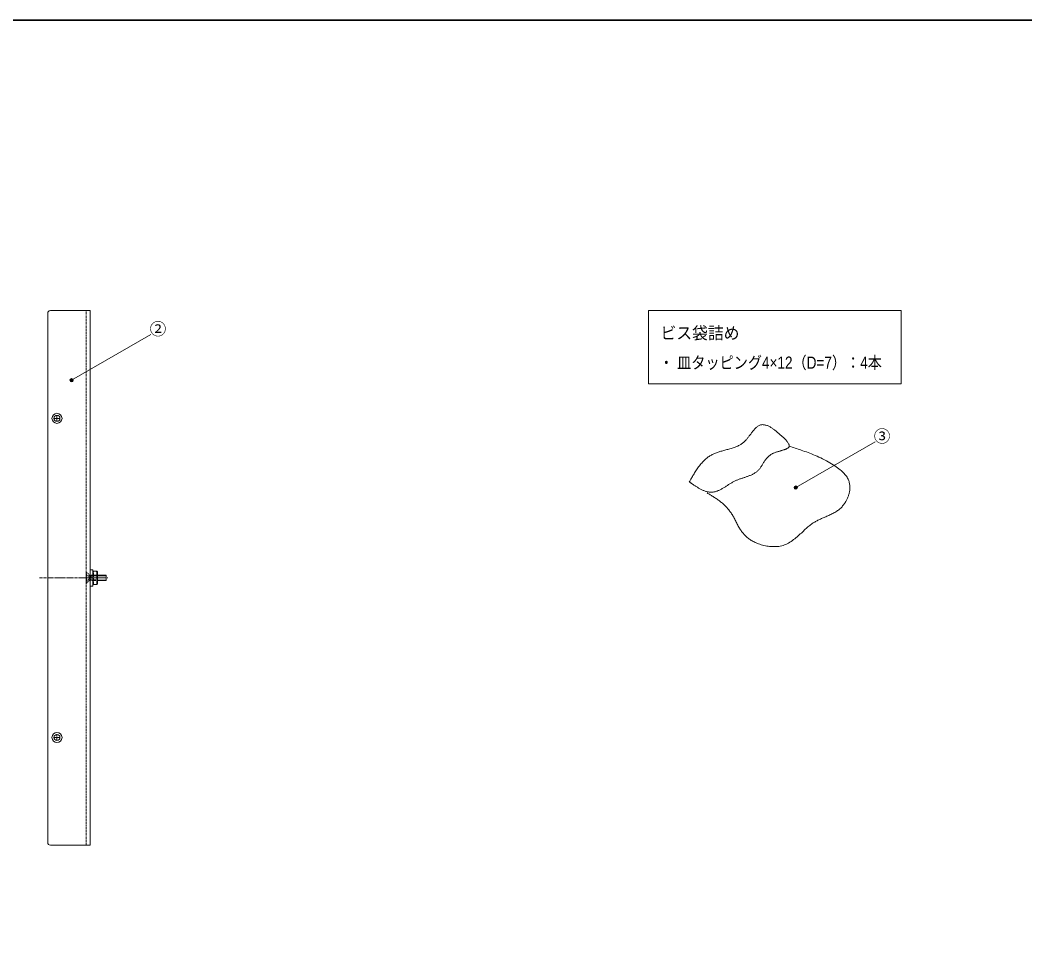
# Model space of a CAD drawing. Units: millimetres, scale not verified. Extents: x -1516 to 1516, y -761 to 761.
# Drawn here: x -801 to -45, y 0 to 692 of the extents above; entities that cross this region are included whole.
import ezdxf
from ezdxf.enums import TextEntityAlignment as Align

# ---------------------------------------------------------------- set-up
doc = ezdxf.new("R2010")
doc.units = ezdxf.units.MM
doc.header["$LTSCALE"] = 5
doc.linetypes.add('USER1', pattern=[1.11, 0.71, -0.4])
doc.linetypes.add('USER2', pattern=[2.91, 1.76, -0.4, 0.35, -0.4])
for name, color, linetype, lineweight in [('0-0_1図面枠', 7, 'Continuous', 20), ('0-1_3一般', 7, 'Continuous', 15), ('0-5_2寸法-3', 7, 'Continuous', 15)]:
    doc.layers.add(name, color=color, linetype=linetype, lineweight=lineweight)
doc.styles.add('ＭＳ Ｐゴシック', font='')
doc.styles.get('ＭＳ Ｐゴシック').set_extended_font_data('MS PGothic')

# ---------------------------------------------------------------- blocks, each defined once
blk = doc.blocks.new('グループ-2')
at = {"layer": '0-0_1図面枠', "lineweight": 35}
blk.add_lwpolyline([(-5000, 3462.5), (5000, 3462.5), (5000, -3462.5), (-5000, -3462.5)], close=True, dxfattribs=at)
blk = doc.blocks.new('図面枠')
at = {"layer": '0-0_1図面枠'}
blk.add_blockref('グループ-2', (0, 0), dxfattribs=at)
blk = doc.blocks.new('グループ-4')
at = {"layer": '0-1_3一般', "linetype": 'USER2'}
blk.add_line((-1528.75, 1365), (-1439.25, 1365), dxfattribs=at)
at = {"layer": '0-1_3一般', "linetype": 'USER1'}
for p, q in [((-1520, 1375.25), (-1510.79, 1370.7)), ((-1510.79, 1370.7), (-1507.76, 1365)), ((-1507.76, 1365), (-1510.79, 1359.3)), ((-1508.5, 1375), (-1505.02, 1374.06)), ((-1505.02, 1374.06), (-1501.5, 1375)), ((-1505.02, 1374.06), (-1501.5, 1373.1)), ((-1501.5, 1375), (-1478, 1375)), ((-1501.5, 1375), (-1501.5, 1373.1)), ((-1501.5, 1373.1), (-1478, 1373.1)), ((-1501.5, 1373.1), (-1501.5, 1356.89)), ((-1480, 1375), (-1480, 1355)), ((-1510.79, 1359.3), (-1520, 1354.75)), ((-1508.5, 1355), (-1505.02, 1355.94)), ((-1505.02, 1355.94), (-1501.5, 1356.89)), ((-1478, 1356.89), (-1501.5, 1356.89)), ((-1501.5, 1356.89), (-1501.5, 1355))]:
    blk.add_line(p, q, dxfattribs=at)
at = {"layer": '0-1_3一般'}
for p, q in [((-1478, 1375), (-1445, 1375)), ((-1478, 1373.1), (-1445, 1373.1)), ((-1445, 1375), (-1445, 1355)), ((-1445, 1356.89), (-1478, 1356.89)), ((-1445, 1355), (-1478, 1355))]:
    blk.add_line(p, q, dxfattribs=at)
at = {"layer": '0-1_3一般', "linetype": 'USER1'}
blk.add_lwpolyline([(-1520, 1385), (-1518.5, 1385), (-1518.5, 1345), (-1520, 1345)], close=True, dxfattribs=at)
for points in [[(-1518.5, 1385), (-1508.5, 1375), (-1508.5, 1355), (-1518.5, 1345)], [(-1478, 1355), (-1501.5, 1355), (-1505.02, 1355.94)]]:
    blk.add_lwpolyline(points, dxfattribs=at)
blk = doc.blocks.new('グループ-5')
at = {"layer": '0-1_3一般', "linetype": 'USER2'}
blk.add_line((-1462.6, 1365), (-1517, 1365), dxfattribs=at)
at = {"layer": '0-1_3一般'}
for p, q in [((-1495, 1390), (-1483, 1390)), ((-1495, 1375), (-1495, 1390)), ((-1495, 1355), (-1495, 1375)), ((-1492.5, 1390), (-1480.5, 1390)), ((-1480.5, 1387.5), (-1480.5, 1375)), ((-1480.5, 1375), (-1480.5, 1372.5)), ((-1480.5, 1372.5), (-1480.5, 1357.5)), ((-1478, 1387.5), (-1478, 1375)), ((-1478, 1375), (-1478, 1372.5)), ((-1478, 1372.5), (-1478, 1357.5)), ((-1495, 1340), (-1495, 1355)), ((-1483, 1340), (-1495, 1340)), ((-1480.5, 1340), (-1492.5, 1340)), ((-1480.5, 1357.5), (-1480.5, 1355)), ((-1480.5, 1355), (-1480.5, 1342.5)), ((-1478, 1357.5), (-1478, 1355)), ((-1478, 1355), (-1478, 1342.5))]:
    blk.add_line(p, q, dxfattribs=at)
at = {"layer": '0-1_3一般', "linetype": 'USER1'}
for p, q in [((-1492.5, 1375), (-1492.5, 1390)), ((-1492.5, 1372.5), (-1492.5, 1375)), ((-1478, 1375), (-1492.5, 1375)), ((-1492.5, 1357.5), (-1492.5, 1372.5)), ((-1478, 1372.5), (-1492.5, 1372.5)), ((-1492.5, 1355), (-1492.5, 1357.5)), ((-1478, 1357.5), (-1492.5, 1357.5)), ((-1492.5, 1340), (-1492.5, 1355)), ((-1478, 1355), (-1492.5, 1355))]:
    blk.add_line(p, q, dxfattribs=at)
at = {"layer": '0-1_3一般'}
for centre, start, end in [((-1483, 1387.5), 0, 90), ((-1480.5, 1387.5), 0, 90), ((-1483, 1342.5), 270, 0), ((-1480.5, 1342.5), 270, 0)]:
    blk.add_arc(centre, 2.5, start, end, dxfattribs=at)
blk = doc.blocks.new('グループ-6')
at = {"layer": '0-1_3一般', "linetype": 'USER2'}
blk.add_line((-1517.2, 1365), (-1482.7, 1365), dxfattribs=at)
at = {"layer": '0-1_3一般'}
blk.add_lwpolyline([(-1495, 1334.5), (-1495, 1395.5), (-1505, 1395.5), (-1505, 1334.5)], close=True, dxfattribs=at)
blk = doc.blocks.new('グループ-7')
at = {"layer": '0-1_3一般'}
for p, q in [((-1665, 2360), (-1665, 370)), ((-1505, 2370), (-1655, 2370)), ((-1505, 360), (-1505, 2370)), ((-1655, 360), (-1505, 360))]:
    blk.add_line(p, q, dxfattribs=at)
at = {"layer": '0-1_3一般', "linetype": 'USER1'}
blk.add_line((-1520, 360), (-1520, 2370), dxfattribs=at)
at = {"layer": '0-1_3一般', "linetype": 'USER2'}
for p, q in [((-1617.62, 1965), (-1642.37, 1965)), ((-1630, 1977.37), (-1630, 1952.62)), ((-1695.21, 1365), (-1474.71, 1365)), ((-1617.62, 765), (-1642.37, 765)), ((-1630, 777.37), (-1630, 752.62))]:
    blk.add_line(p, q, dxfattribs=at)
at = {"layer": '0-1_3一般'}
for centre, radius in [((-1630, 1965), 19), ((-1630, 1965), 11.25), ((-1630, 765), 19), ((-1630, 765), 11.25)]:
    blk.add_circle(centre, radius, dxfattribs=at)
for centre, start, end in [((-1655, 2360), 90, 180), ((-1655, 370), 180, 270)]:
    blk.add_arc(centre, 10, start, end, dxfattribs=at)
for name in ['グループ-4', 'グループ-6', 'グループ-5']:
    blk.add_blockref(name, (0, 0), dxfattribs=at)
blk = doc.blocks.new('グループ-12')
at = {"layer": '0-1_3一般'}
for points in [[(968.4, 1892.39), (970.1, 1894.55), (971.81, 1896.75), (973.51, 1898.99), (975.22, 1901.26), (976.92, 1903.56), (978.62, 1905.9), (980.32, 1908.27), (982.04, 1910.65), (983.79, 1912.99), (985.58, 1915.3), (987.41, 1917.57), (989.28, 1919.8), (991.19, 1921.99), (993.13, 1924.14), (995.12, 1926.26), (997.14, 1928.34), (999.2, 1930.38), (1001.3, 1932.38), (1003.45, 1934.23), (1005.66, 1935.85), (1007.93, 1937.26), (1010.25, 1938.46), (1012.64, 1939.44), (1015.08, 1940.2), (1017.58, 1940.75), (1020.14, 1941.09), (1022.76, 1941.2), (1025.43, 1941.11), (1028.16, 1940.81), (1030.86, 1940.38), (1033.55, 1939.83), (1036.21, 1939.16), (1038.85, 1938.38), (1041.46, 1937.47), (1044.06, 1936.44), (1046.63, 1935.29), (1049.17, 1934.03), (1051.7, 1932.64), (1054.2, 1931.13)], [(1054.2, 1931.13), (1056.67, 1929.55), (1059.09, 1927.95), (1061.47, 1926.33), (1063.8, 1924.69), (1066.09, 1923.03), (1068.33, 1921.35), (1070.53, 1919.66), (1072.68, 1917.95), (1074.79, 1916.22), (1076.85, 1914.47), (1078.87, 1912.71), (1080.87, 1910.95), (1082.87, 1909.19), (1084.88, 1907.45), (1086.88, 1905.71), (1088.88, 1903.98), (1090.88, 1902.26), (1092.88, 1900.55), (1094.87, 1898.84), (1096.87, 1897.15), (1098.87, 1895.46), (1100.86, 1893.77), (1102.82, 1892.03), (1104.74, 1890.22), (1106.63, 1888.35), (1108.49, 1886.41), (1110.32, 1884.41), (1112.11, 1882.35), (1113.87, 1880.23), (1115.6, 1878.05), (1117.29, 1875.8), (1118.95, 1873.49), (1120.47, 1871.21), (1121.71, 1869.05), (1122.68, 1867.01), (1123.38, 1865.1), (1123.81, 1863.31), (1123.97, 1861.64), (1123.86, 1860.1)], [(849.8, 1835.39), (853.04, 1836.6), (856.32, 1837.75), (859.64, 1838.85), (863, 1839.91), (866.43, 1840.95), (869.93, 1842), (873.51, 1843.05), (877.16, 1844.1), (880.88, 1845.15), (884.68, 1846.21), (888.55, 1847.26), (892.49, 1848.32), (896.51, 1849.38), (900.6, 1850.44), (904.71, 1851.52), (908.69, 1852.66), (912.54, 1853.85), (916.27, 1855.11), (919.88, 1856.42), (923.35, 1857.79), (926.7, 1859.22), (929.93, 1860.71), (933.02, 1862.26), (935.99, 1863.87), (938.84, 1865.53), (941.57, 1867.24), (944.2, 1868.98), (946.72, 1870.75), (949.15, 1872.56), (951.47, 1874.4), (953.69, 1876.26), (955.81, 1878.17), (957.83, 1880.1), (959.74, 1882.06), (961.56, 1884.06), (963.28, 1886.09), (964.98, 1888.16), (966.69, 1890.25), (968.4, 1892.39)], [(1123.86, 1860.1), (1123.48, 1858.68), (1122.82, 1857.39), (1121.89, 1856.22), (1120.7, 1855.16), (1119.4, 1854.16), (1118.01, 1853.2), (1116.56, 1852.27), (1115.02, 1851.38), (1113.42, 1850.52), (1111.73, 1849.69), (1109.98, 1848.9), (1108.15, 1848.14), (1106.24, 1847.42), (1104.26, 1846.73), (1102.21, 1846.06), (1100.13, 1845.4), (1098.01, 1844.75), (1095.85, 1844.1), (1093.67, 1843.44), (1091.44, 1842.8), (1089.18, 1842.15), (1086.89, 1841.51), (1084.56, 1840.86), (1082.2, 1840.23), (1079.8, 1839.59), (1077.4, 1838.92), (1075.02, 1838.19), (1072.67, 1837.39), (1070.34, 1836.53), (1068.04, 1835.61), (1065.76, 1834.62), (1063.5, 1833.57), (1061.27, 1832.46), (1059.06, 1831.28), (1056.88, 1830.04), (1054.73, 1828.74), (1052.61, 1827.35), (1050.53, 1825.86), (1048.5, 1824.28)], [(1330.08, 1757.47), (1326.69, 1761.05), (1323.05, 1764.65), (1319.12, 1768.28), (1314.9, 1771.93), (1310.36, 1775.58), (1305.53, 1779.25), (1300.39, 1782.92), (1294.94, 1786.61), (1289.19, 1790.31), (1283.14, 1794.02), (1276.78, 1797.74), (1270.12, 1801.47), (1263.16, 1805.21), (1256.04, 1808.9), (1248.97, 1812.46), (1241.97, 1815.89), (1235.02, 1819.19), (1228.13, 1822.35), (1221.3, 1825.38), (1214.52, 1828.27), (1207.81, 1831.04), (1201.15, 1833.67), (1194.56, 1836.16), (1188.02, 1838.53), (1181.56, 1840.79), (1175.23, 1843.01), (1169.02, 1845.17), (1162.93, 1847.28), (1156.96, 1849.34), (1151.12, 1851.34), (1145.39, 1853.29), (1139.79, 1855.19), (1134.3, 1857.04), (1128.94, 1858.83), (1123.7, 1860.57), (1123.7, 1860.57)], [(747.94, 1725.7), (749.41, 1728.29), (750.94, 1730.99), (752.54, 1733.81), (754.22, 1736.74), (755.96, 1739.78), (757.78, 1742.95), (759.66, 1746.22), (761.61, 1749.61), (763.64, 1753.12), (765.73, 1756.74), (767.9, 1760.47), (770.15, 1764.2), (772.5, 1767.92), (774.94, 1771.61), (777.47, 1775.28), (780.1, 1778.94), (782.82, 1782.57), (785.63, 1786.19), (788.53, 1789.78), (791.53, 1793.35), (794.62, 1796.91), (797.77, 1800.4), (800.91, 1803.72), (804.03, 1806.86), (807.12, 1809.81), (810.2, 1812.59), (813.26, 1815.18), (816.29, 1817.6), (819.3, 1819.83), (822.3, 1821.88), (825.27, 1823.75), (828.22, 1825.44), (831.19, 1827.02), (834.19, 1828.55), (837.23, 1830.03), (840.32, 1831.45), (843.44, 1832.81), (846.6, 1834.13), (849.8, 1835.39)], [(1048.5, 1824.28), (1046.51, 1822.6), (1044.56, 1820.84), (1042.65, 1818.97), (1040.79, 1817.02), (1038.96, 1814.97), (1037.18, 1812.83), (1035.44, 1810.59), (1033.74, 1808.29), (1032.08, 1805.97), (1030.45, 1803.64), (1028.86, 1801.31), (1027.31, 1798.96), (1025.79, 1796.61), (1024.31, 1794.24), (1022.86, 1791.87), (1021.45, 1789.49), (1020.08, 1787.1), (1018.74, 1784.7), (1017.36, 1782.35), (1015.91, 1780.06), (1014.36, 1777.85), (1012.74, 1775.7), (1011.03, 1773.63), (1009.24, 1771.64), (1007.36, 1769.71), (1005.4, 1767.86), (1003.36, 1766.08), (1001.23, 1764.37), (999.03, 1762.74), (996.77, 1761.16), (994.48, 1759.64), (992.15, 1758.18), (989.78, 1756.78), (987.37, 1755.44), (984.93, 1754.15), (982.44, 1752.92), (979.91, 1751.75), (977.35, 1750.64), (974.74, 1749.58)], [(974.74, 1749.58), (972.11, 1748.57), (969.49, 1747.59), (966.87, 1746.62), (964.25, 1745.67), (961.64, 1744.75), (959.04, 1743.84), (956.44, 1742.95), (953.84, 1742.09), (951.25, 1741.24), (948.67, 1740.42), (946.09, 1739.61), (943.51, 1738.79), (940.95, 1737.92), (938.38, 1737.02), (935.83, 1736.07), (933.28, 1735.08), (930.74, 1734.06), (928.2, 1732.99), (925.67, 1731.88), (923.15, 1730.73), (920.63, 1729.53), (918.12, 1728.3), (915.61, 1727.04), (913.11, 1725.73), (910.62, 1724.4), (908.14, 1723.03), (905.66, 1721.62), (903.18, 1720.18), (900.72, 1718.71), (898.26, 1717.2), (895.8, 1715.66), (893.35, 1714.08), (890.91, 1712.49), (888.47, 1710.92), (886.03, 1709.38), (883.59, 1707.86), (881.16, 1706.37), (878.72, 1704.89), (876.29, 1703.45)], [(1328.69, 1640.92), (1330.67, 1643.64), (1332.56, 1646.35), (1334.34, 1649.06), (1336.03, 1651.77), (1337.62, 1654.48), (1339.11, 1657.18), (1340.5, 1659.88), (1341.79, 1662.58), (1342.98, 1665.28), (1344.11, 1668), (1345.17, 1670.74), (1346.16, 1673.49), (1347.07, 1676.27), (1347.92, 1679.06), (1348.7, 1681.87), (1349.41, 1684.7), (1350.05, 1687.54), (1350.61, 1690.41), (1351.11, 1693.29), (1351.52, 1696.19), (1351.81, 1699.13), (1351.97, 1702.09), (1352.01, 1705.09), (1351.91, 1708.12), (1351.7, 1711.18), (1351.35, 1714.27), (1350.88, 1717.39), (1350.28, 1720.55), (1349.56, 1723.73), (1348.71, 1726.95), (1347.69, 1730.2), (1346.41, 1733.48), (1344.86, 1736.8), (1343.06, 1740.16), (1340.99, 1743.55), (1338.65, 1746.98), (1336.06, 1750.44), (1333.2, 1753.94), (1330.08, 1757.47)], [(780.35, 1704.32), (778.05, 1705.67), (775.81, 1707.01), (773.62, 1708.35), (771.5, 1709.68), (769.43, 1711), (767.43, 1712.31), (765.48, 1713.62), (763.59, 1714.92), (761.75, 1716.17), (759.98, 1717.39), (758.27, 1718.57), (756.62, 1719.71), (755.02, 1720.81), (753.49, 1721.86), (752.01, 1722.88), (750.6, 1723.86), (749.24, 1724.8), (747.94, 1725.7)], [(876.29, 1703.45), (873.86, 1702.02), (871.44, 1700.62), (869.01, 1699.24), (866.59, 1697.89), (864.16, 1696.6), (861.74, 1695.4), (859.31, 1694.27), (856.88, 1693.22), (854.45, 1692.25), (852.01, 1691.35), (849.58, 1690.54), (847.14, 1689.81), (844.7, 1689.16), (842.26, 1688.59), (839.82, 1688.1), (837.37, 1687.72), (834.91, 1687.44), (832.46, 1687.27), (830, 1687.21), (827.53, 1687.25), (825.06, 1687.4), (822.59, 1687.66), (820.11, 1688.03), (817.62, 1688.5), (815.14, 1689.08), (812.65, 1689.75), (810.15, 1690.49), (807.66, 1691.3), (805.16, 1692.17), (802.66, 1693.12), (800.15, 1694.13), (797.64, 1695.22), (795.13, 1696.37), (792.62, 1697.59), (790.11, 1698.88), (787.59, 1700.24), (785.12, 1701.61), (782.7, 1702.97), (780.35, 1704.32)], [(815.52, 1684.45), (818.05, 1682.89), (820.62, 1681.28), (823.25, 1679.64), (825.93, 1677.96), (828.66, 1676.24), (831.45, 1674.48), (834.28, 1672.68), (837.17, 1670.84), (840.11, 1668.96), (843.11, 1667.04), (846.16, 1665.09), (849.2, 1663.09), (852.21, 1661.06), (855.17, 1658.99), (858.09, 1656.88), (860.97, 1654.73), (863.8, 1652.55), (866.6, 1650.33), (869.35, 1648.07), (872.06, 1645.78), (874.72, 1643.44), (877.35, 1641.07), (879.92, 1638.66), (882.45, 1636.2), (884.92, 1633.7), (887.34, 1631.15), (889.72, 1628.56), (892.04, 1625.92), (894.31, 1623.24), (896.53, 1620.51), (898.69, 1617.73), (900.81, 1614.91), (902.88, 1612.05), (904.92, 1609.1), (906.94, 1606.06), (908.95, 1602.92), (910.94, 1599.67), (912.92, 1596.33), (914.88, 1592.89)], [(1203.94, 1565.03), (1207.1, 1567.34), (1210.21, 1569.48), (1213.26, 1571.46), (1216.26, 1573.3), (1219.29, 1575.08), (1222.34, 1576.82), (1225.43, 1578.53), (1228.54, 1580.19), (1231.68, 1581.81), (1234.85, 1583.39), (1238.05, 1584.94), (1241.28, 1586.44), (1244.53, 1587.9), (1247.82, 1589.32), (1251.14, 1590.71), (1254.51, 1592.15), (1257.94, 1593.64), (1261.42, 1595.18), (1264.96, 1596.77), (1268.55, 1598.42), (1272.2, 1600.11), (1275.91, 1601.85), (1279.67, 1603.65), (1283.48, 1605.5), (1287.35, 1607.39), (1291.24, 1609.35), (1295, 1611.37), (1298.6, 1613.46), (1302.06, 1615.63), (1305.37, 1617.86), (1308.54, 1620.17), (1311.55, 1622.55), (1314.42, 1625), (1317.14, 1627.52), (1319.71, 1630.11), (1322.13, 1632.77), (1324.42, 1635.49), (1326.6, 1638.21), (1328.69, 1640.92)], [(914.88, 1592.89), (916.82, 1589.35), (918.76, 1585.71), (920.67, 1581.98), (922.57, 1578.14), (924.46, 1574.21), (926.36, 1570.31), (928.28, 1566.53), (930.22, 1562.85), (932.19, 1559.28), (934.19, 1555.81), (936.2, 1552.45), (938.24, 1549.19), (940.31, 1546.05), (942.4, 1543.01), (944.51, 1540.07), (946.65, 1537.24), (948.84, 1534.49), (951.1, 1531.8), (953.43, 1529.17), (955.82, 1526.6), (958.28, 1524.09), (960.8, 1521.65), (963.39, 1519.27), (966.05, 1516.95), (968.78, 1514.69), (971.57, 1512.49), (974.43, 1510.35), (977.46, 1508.26), (980.68, 1506.21), (984.09, 1504.2), (987.7, 1502.23), (991.5, 1500.31), (995.49, 1498.42), (999.68, 1496.57), (1004.06, 1494.77), (1008.63, 1493), (1013.4, 1491.28), (1018.36, 1489.6), (1023.42, 1488.08)], [(1023.42, 1488.08), (1028.56, 1486.74), (1033.77, 1485.59), (1039.06, 1484.62), (1044.43, 1483.84), (1049.88, 1483.24), (1055.41, 1482.82), (1061.01, 1482.59), (1066.69, 1482.55), (1072.45, 1482.69), (1078.27, 1483.02), (1084.02, 1483.62), (1089.66, 1484.51), (1095.19, 1485.69), (1100.61, 1487.15), (1105.93, 1488.9), (1111.13, 1490.94), (1116.22, 1493.26), (1121.2, 1495.88), (1126.08, 1498.78), (1130.84, 1501.97), (1135.49, 1505.42), (1140.05, 1508.92), (1144.51, 1512.43), (1148.87, 1515.95), (1153.14, 1519.48), (1157.31, 1523.02), (1161.39, 1526.57), (1165.37, 1530.12), (1169.25, 1533.68), (1173.03, 1537.25), (1176.72, 1540.83), (1180.32, 1544.4), (1183.86, 1547.83), (1187.34, 1551.1), (1190.77, 1554.21), (1194.14, 1557.16), (1197.47, 1559.94), (1200.73, 1562.57), (1203.94, 1565.03)]]:
    blk.add_lwpolyline(points, dxfattribs=at)

msp = doc.modelspace()

# ---------------------------------------------------------------- hatches: boundary and pattern name
at = {"layer": '0-5_2寸法-3'}
for points in [[(-760.623, 421.603, 1), (-763.127, 421.603, 1)], [(-215.989, 340.948, 1), (-218.492, 340.948, 1)]]:
    msp.add_hatch(color=256, dxfattribs=at).paths.add_polyline_path(points)

# ---------------------------------------------------------------- linework, layer by layer
for p, q in [((-761.875, 421.603), (-702.184, 456.065)), ((-217.241, 340.948), (-157.55, 375.41))]:
    msp.add_line(p, q, dxfattribs=at)
msp.add_lwpolyline([(-327.875, 474), (-137.875, 474), (-137.875, 419), (-327.875, 419)], close=True, dxfattribs=at)
for centre in [(-761.875, 421.603), (-217.241, 340.948)]:
    msp.add_circle(centre, 1.252, dxfattribs=at)

# ---------------------------------------------------------------- block references
at = {"layer": '0-0_1図面枠', "xscale": 0.2, "yscale": 0.2}
msp.add_blockref('図面枠', (-446.875, 0), dxfattribs=at)
at = {"layer": '0-1_3一般', "xscale": 0.2, "yscale": 0.2}
for name in ['グループ-7', 'グループ-12']:
    msp.add_blockref(name, (-446.875, 0), dxfattribs=at)

# ---------------------------------------------------------------- texts
at = {"layer": '0-5_2寸法-3', "style": 'ＭＳ Ｐゴシック'}
for s, p in [('②', (-703.183, 452.883)), ('③', (-158.548, 372.228))]:
    msp.add_text(s, height=9.164, dxfattribs=at).set_placement(p, align=Align.BOTTOM_LEFT)
for s, width, p in [('ビス袋詰め', 0.95, (-318.983, 449.821)), ('・ 皿タッピング4×12（D=7）：4本', 0.85, (-319.896, 427.547))]:
    msp.add_text(s, height=9.171, dxfattribs=dict(at, width=width)).set_placement(p, align=Align.BOTTOM_LEFT)

doc.saveas('drawing.dxf')
